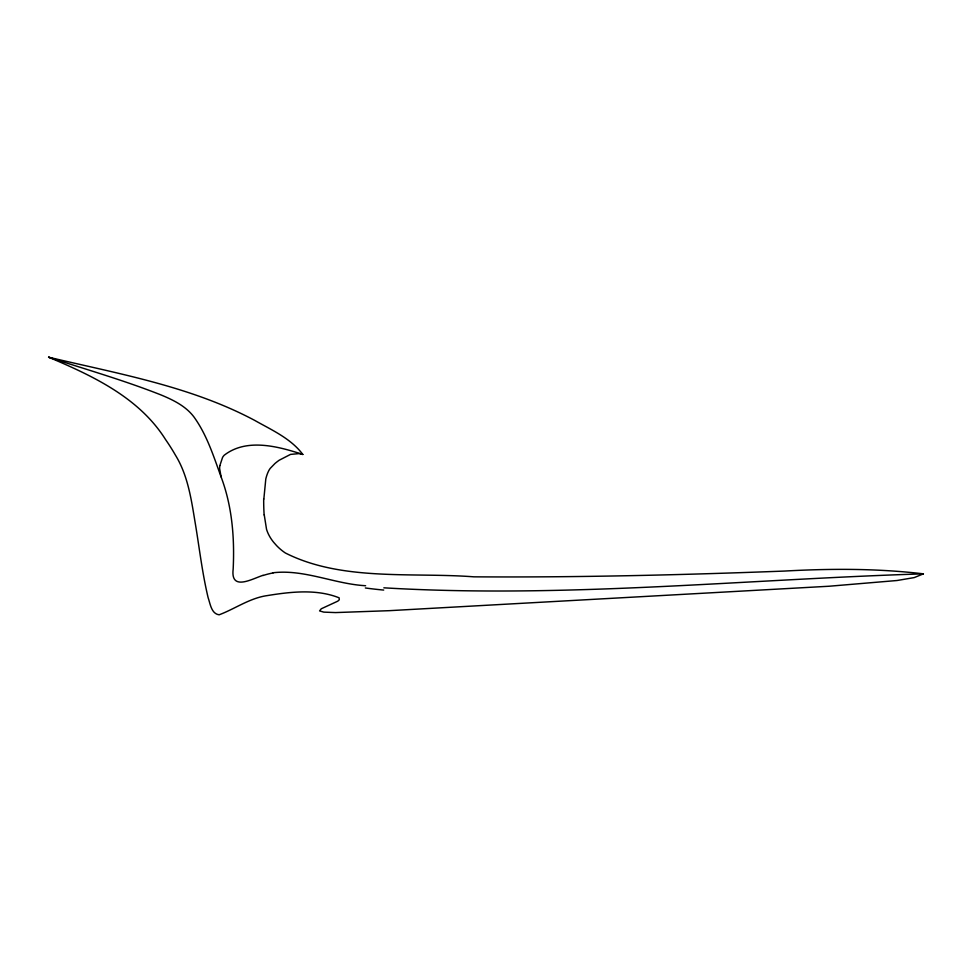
<?xml version="1.0" encoding="UTF-8"?>
<svg xmlns="http://www.w3.org/2000/svg" width="972" height="972" viewBox="0 0 972 972"><rect width="100%" height="100%" fill="white"/><g stroke="black" fill="none" stroke-linecap="round" stroke-linejoin="round"><path stroke-width="1.46" d="M263.849 499.013L265.793 479.026A42.027 42.027 0 0 1 267.737 472.878L268.649 470.91A18.723 18.723 0 0 1 270.24 468.37L274.955 463.51A60.313 60.313 0 0 1 279.231 460.206L290.531 454.398L299.133 453.596A23.012 23.012 0 0 1 302.814 454.459C290.968 438.493 271.528 429.928 254.603 420.341C190.621 386.297 118.365 373.783 48.6 357.198C92.632 375.8 139.215 397.584 165.556 439.551A205.043 204.193 32.3 0 1 175.373 455.054C188.325 476.013 191.52 501.005 195.518 524.819C199.527 549.131 202.383 573.699 208.13 597.695C210.256 603.697 211.313 613.794 219.125 614.802C235.26 608.751 249.95 597.902 267.652 595.532C290.932 591.754 316.86 588.874 339.119 597.829L339.301 599.76L337.806 601.146L321.258 608.788L319.569 610.902L323.81 612.129L335.547 612.579L389.14 610.683L829.104 586.238L897.022 580.515L914.227 577.587L923.4 573.845C877.303 568.389 830.817 568.511 784.526 571.062C681.02 574.999 577.441 577.526 473.85 576.833C412.736 572.119 342.047 581.645 285.331 552.971A51.018 51.006 -61.8 0 1 279.997 548.864L279.086 548.05A59.474 59.462 -48.5 0 1 276.558 545.571L273.667 542.303A41.359 41.346 -36.2 0 1 268.527 534.345A37.592 37.58 -1.1 0 1 266.535 529.303L264.25 514.905M219.842 465.649L222.588 457.375A12.636 12.636 0 0 1 224.228 455.224C246.706 437.777 278.393 446.464 302.839 454.459M263.023 575.327C252.222 578.777 230.376 591.644 233.171 569.07C234.665 537.88 232.174 506.278 221.069 476.851C213.585 456.269 206.89 434.836 193.926 416.927C185.822 406.162 173.356 400.063 161.218 395.021C124.38 380.429 86.216 369.53 48.6 357.198M273.108 572.763C304.37 569.094 334.502 584.002 365.618 585.727M923.4 573.845C743.677 579.397 563.736 598.509 383.843 587.817M221.069 476.851L219.648 468.626A21.19 20.582 -74.9 0 1 219.806 465.649M263.084 575.485A82.535 80.542 23.1 0 1 273.144 572.921M264.129 514.905A222.406 222.163 -67.6 0 1 263.691 499.013M383.697 590.065A387.779 353.079 13.2 0 1 365.351 587.975"/></g></svg>
